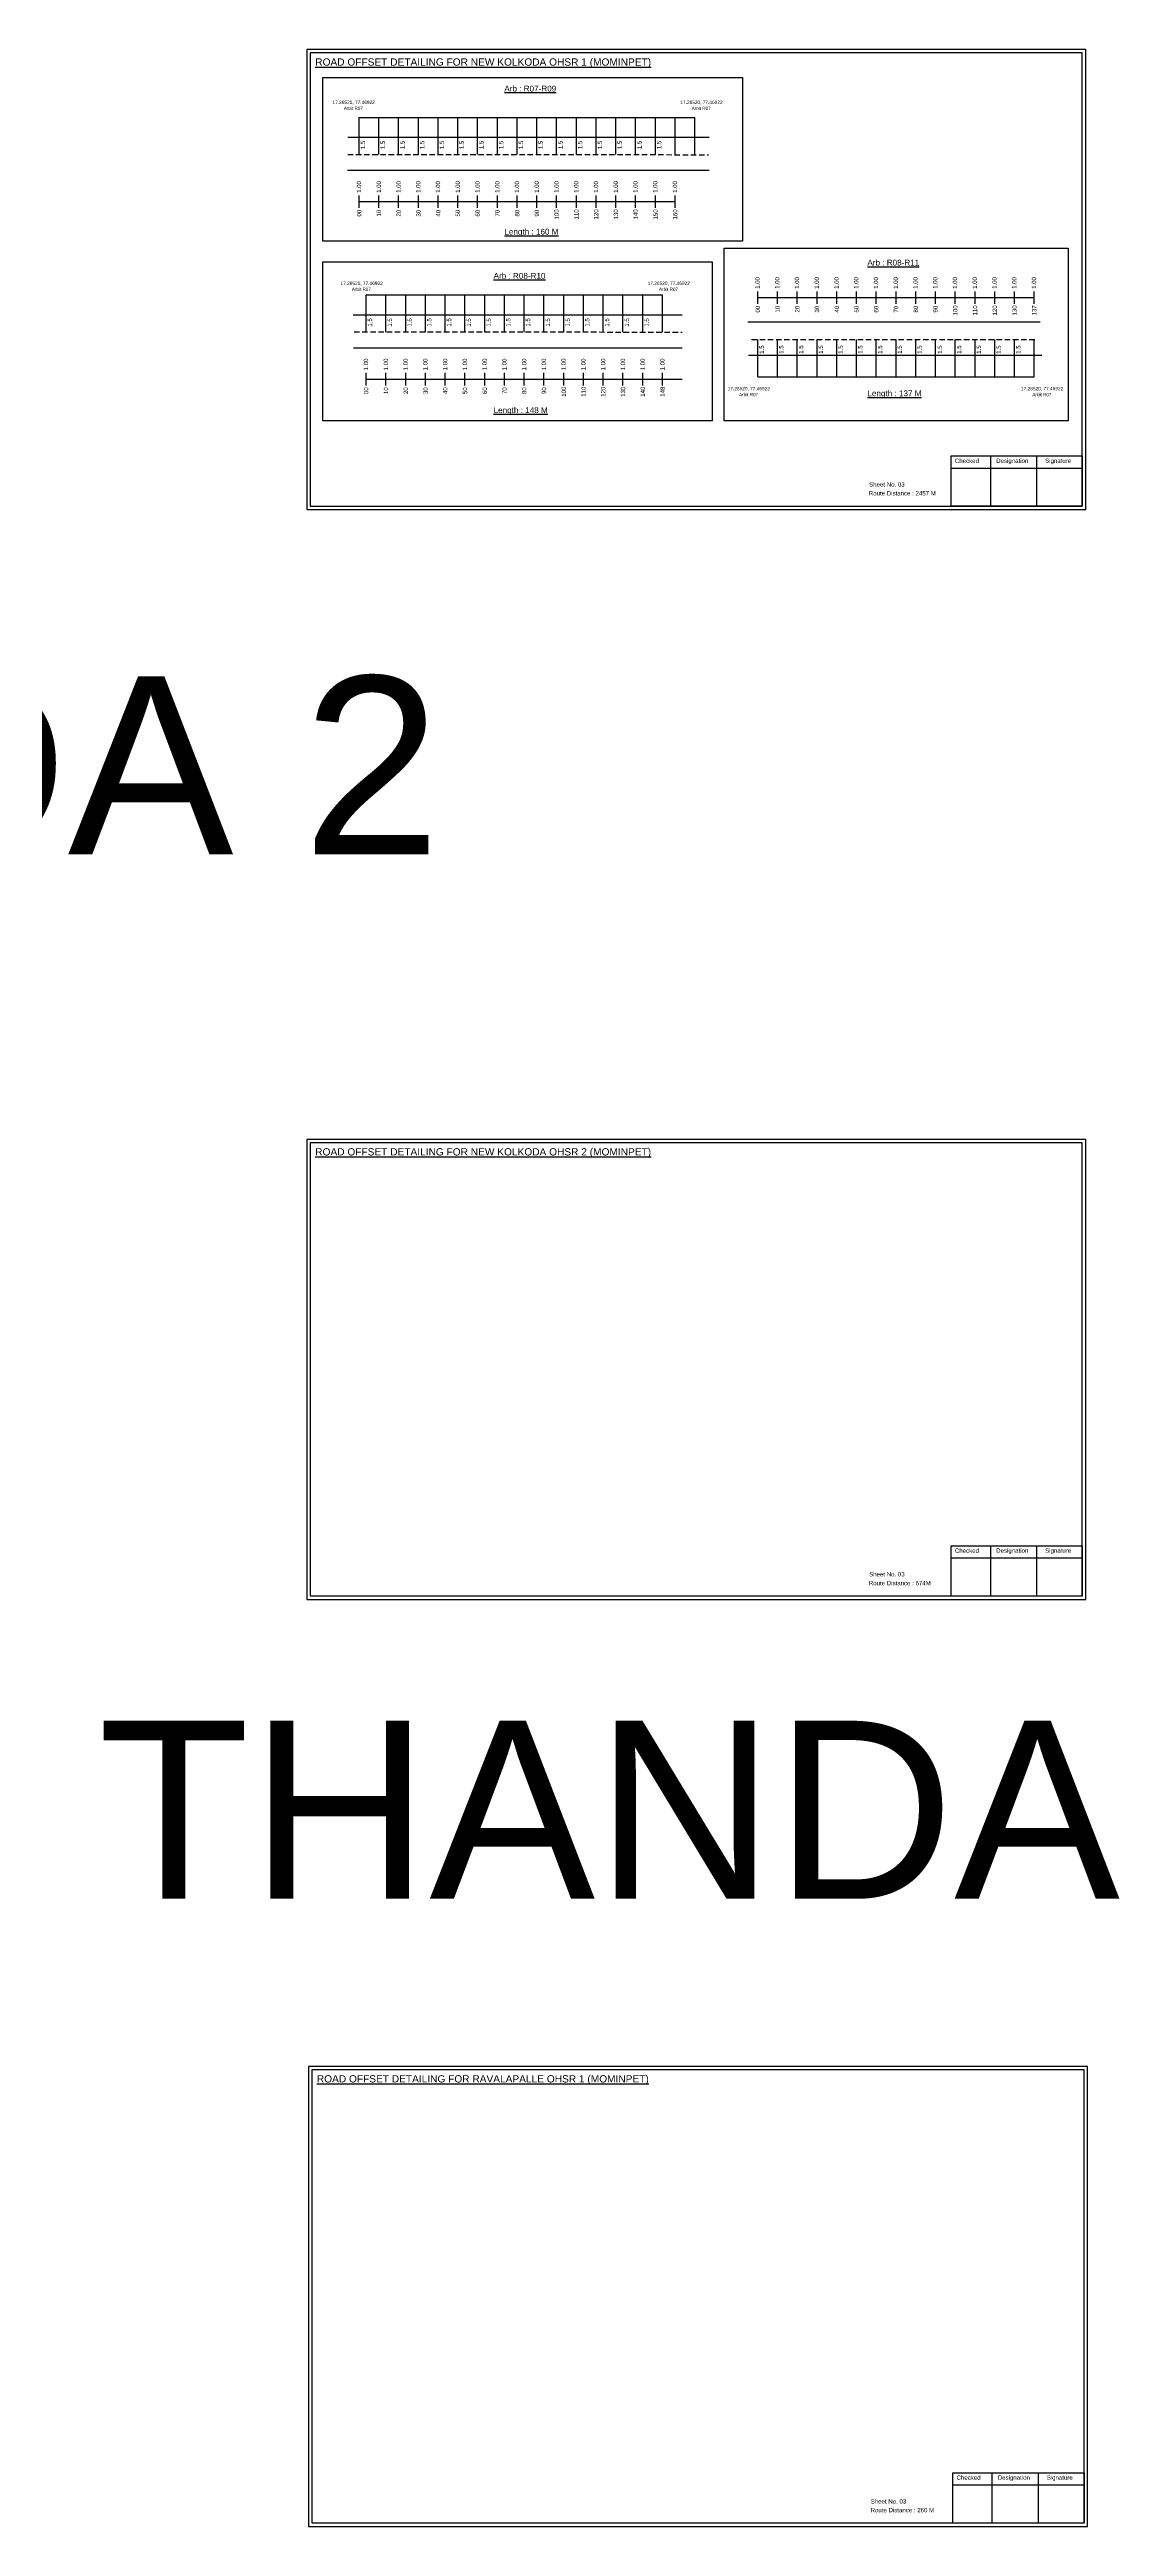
# Model space of a CAD drawing. Header units: inches. Extents: x -117 to 51867, y -12715 to 3423.
# Drawn here: x 1286 to 2023, y -3395 to -1690 of the extents above; entities that cross this region are included whole.
import ezdxf

# ---------------------------------------------------------------- set-up
doc = ezdxf.new("R2010")
doc.units = ezdxf.units.IN
doc.header["$MEASUREMENT"] = 0
doc.linetypes.add('DASHED2', pattern=[0.375, 0.25, -0.125])
doc.layers.add('PDF_Geometry', color=7, linetype='Continuous')
doc.layers.add('PDF_Text', color=5, linetype='Continuous')
doc.styles.add('PDF Arial', font='arial.ttf')
doc.styles.get("Standard").update_dxf_attribs({"font": 'arial.ttf'})

msp = doc.modelspace()

# ---------------------------------------------------------------- linework, layer by layer
at = {"color": 5}
for p, q in [((1499, -1736.3), (1730.2, -1736.3)), ((1503.9, -1858.4), (1707.9, -1858.4)), ((1773.5, -1914.8), (1963.9, -1914.8))]:
    msp.add_line(p, q, dxfattribs=at)
for p, q in [((1499, -1761.8), (1499, -1736.3)), ((1512.6, -1761.8), (1512.6, -1736.3)), ((1526.2, -1761.8), (1526.2, -1736.3)), ((1539.8, -1761.8), (1539.8, -1736.3)), ((1553.4, -1761.8), (1553.4, -1736.3)), ((1567, -1761.8), (1567, -1736.3)), ((1580.6, -1761.8), (1580.6, -1736.3)), ((1594.2, -1761.8), (1594.2, -1736.3)), ((1607.8, -1761.8), (1607.8, -1736.3)), ((1621.4, -1761.8), (1621.4, -1736.3)), ((1635, -1761.8), (1635, -1736.3)), ((1648.6, -1761.8), (1648.6, -1736.3)), ((1662.2, -1761.8), (1662.2, -1736.3)), ((1675.8, -1761.8), (1675.8, -1736.3)), ((1689.4, -1761.8), (1689.4, -1736.3)), ((1703, -1761.8), (1703, -1736.3)), ((1716.6, -1761.8), (1716.6, -1736.3)), ((1730.2, -1761.8), (1730.2, -1736.3)), ((1491.2, -1749.9), (1580.6, -1749.9)), ((1580.6, -1749.9), (1730.2, -1749.9)), ((1730.2, -1749.9), (1740.1, -1749.9)), ((1491, -1772.6), (1740.1, -1772.6)), ((1503.9, -1884), (1503.9, -1858.4)), ((1517.5, -1884), (1517.5, -1858.4)), ((1531.1, -1884), (1531.1, -1858.4)), ((1544.7, -1884), (1544.7, -1858.4)), ((1558.3, -1884), (1558.3, -1858.4)), ((1571.9, -1884), (1571.9, -1858.4)), ((1585.5, -1884), (1585.5, -1858.4)), ((1599.1, -1884), (1599.1, -1858.4)), ((1612.7, -1884), (1612.7, -1858.4)), ((1626.3, -1884), (1626.3, -1858.4)), ((1639.9, -1884), (1639.9, -1858.4)), ((1653.5, -1884), (1653.5, -1858.4)), ((1667.1, -1884), (1667.1, -1858.4)), ((1680.7, -1884), (1680.7, -1858.4)), ((1694.3, -1884), (1694.3, -1858.4)), ((1707.9, -1884), (1707.9, -1858.4)), ((1494.8, -1872.1), (1721.5, -1872.1)), ((1968, -1877.3), (1766.7, -1877.3)), ((1773.5, -1914.8), (1773.5, -1889.2)), ((1787.1, -1914.8), (1787.1, -1889.2)), ((1800.7, -1914.8), (1800.7, -1889.2)), ((1814.3, -1914.8), (1814.3, -1889.2)), ((1827.9, -1914.8), (1827.9, -1889.2)), ((1841.5, -1914.8), (1841.5, -1889.2)), ((1855.1, -1914.8), (1855.1, -1889.2)), ((1868.7, -1914.8), (1868.7, -1889.2)), ((1882.3, -1914.8), (1882.3, -1889.2)), ((1895.9, -1914.8), (1895.9, -1889.2)), ((1909.5, -1914.8), (1909.5, -1889.2)), ((1923.1, -1914.8), (1923.1, -1889.2)), ((1936.7, -1914.8), (1936.7, -1889.2)), ((1950.3, -1914.8), (1950.3, -1889.2)), ((1963.9, -1914.8), (1963.9, -1889.2)), ((1495.2, -1894.8), (1721.5, -1894.8)), ((1767.1, -1900), (1775.1, -1900)), ((1775.1, -1900), (1969.2, -1900))]:
    msp.add_line(p, q)
at = {"linetype": 'DASHED2', "ltscale": 15}
for p, q in [((1491.2, -1761.8), (1739.5, -1761.9)), ((1495.5, -1883.9), (1721.5, -1884)), ((1769.2, -1889.2), (1966, -1889.2))]:
    msp.add_line(p, q, dxfattribs=at)
at = {"color": 217, "true_color": 0x93278f}
for p, q in [((1499, -1798.5), (1499, -1790)), ((1512.6, -1798.5), (1512.6, -1790)), ((1526.2, -1798.5), (1526.2, -1790)), ((1539.8, -1798.5), (1539.8, -1790)), ((1553.4, -1798.5), (1553.4, -1790)), ((1567, -1798.5), (1567, -1790)), ((1580.6, -1798.5), (1580.6, -1790)), ((1594.2, -1798.5), (1594.2, -1790)), ((1607.8, -1798.5), (1607.8, -1790)), ((1621.4, -1798.5), (1621.4, -1790)), ((1635, -1798.5), (1635, -1790)), ((1648.6, -1798.5), (1648.6, -1790)), ((1662.2, -1798.5), (1662.2, -1790)), ((1675.8, -1798.5), (1675.8, -1790)), ((1689.4, -1798.5), (1689.4, -1790)), ((1703, -1798.5), (1703, -1790)), ((1716.6, -1798.5), (1716.6, -1790)), ((1499, -1794.2), (1716.6, -1794.2)), ((1773.5, -1864.6), (1773.5, -1856.1)), ((1787.1, -1864.6), (1787.1, -1856.1)), ((1800.7, -1864.6), (1800.7, -1856.1)), ((1814.3, -1864.6), (1814.3, -1856.1)), ((1827.9, -1864.6), (1827.9, -1856.1)), ((1841.5, -1864.6), (1841.5, -1856.1)), ((1855.1, -1864.6), (1855.1, -1856.1)), ((1868.7, -1864.6), (1868.7, -1856.1)), ((1882.3, -1864.6), (1882.3, -1856.1)), ((1895.9, -1864.6), (1895.9, -1856.1)), ((1909.5, -1864.6), (1909.5, -1856.1)), ((1923.1, -1864.6), (1923.1, -1856.1)), ((1936.7, -1864.6), (1936.7, -1856.1)), ((1950.3, -1864.6), (1950.3, -1856.1)), ((1963.9, -1864.6), (1963.9, -1856.1)), ((1773.5, -1860.3), (1963.9, -1860.2)), ((1503.8, -1920.7), (1503.8, -1912.1)), ((1503.9, -1916.4), (1721.5, -1916.4)), ((1517.5, -1920.7), (1517.5, -1912.1)), ((1531.1, -1920.7), (1531.1, -1912.1)), ((1544.7, -1920.7), (1544.7, -1912.1)), ((1558.3, -1920.7), (1558.3, -1912.1)), ((1571.9, -1920.7), (1571.9, -1912.1)), ((1585.5, -1920.7), (1585.5, -1912.1)), ((1599.1, -1920.7), (1599.1, -1912.1)), ((1612.7, -1920.7), (1612.7, -1912.1)), ((1626.3, -1920.7), (1626.3, -1912.1)), ((1639.9, -1920.7), (1639.9, -1912.1)), ((1653.5, -1920.7), (1653.5, -1912.1)), ((1667.1, -1920.7), (1667.1, -1912.1)), ((1680.7, -1920.7), (1680.7, -1912.1)), ((1694.3, -1920.7), (1694.3, -1912.1)), ((1707.9, -1920.7), (1707.9, -1912.1))]:
    msp.add_line(p, q, dxfattribs=at)
for points in [[(1474, -1708.8), (1762.9, -1708.8), (1762.9, -1821.5), (1474, -1821.5)], [(1474, -1835.6), (1742, -1835.6), (1742, -1945.1), (1474, -1945.1)], [(1750.3, -1826.3), (1987.3, -1826.3), (1987.3, -1945.1), (1750.3, -1945.1)]]:
    msp.add_lwpolyline(points, close=True)
at = {"layer": 'PDF_Geometry'}
for points in [[(1463, -1689.5), (1463, -2006.2), (1999.5, -2006.2), (1999.5, -1689.5)], [(1465.3, -1691.8), (1465.3, -2003.8), (1997, -2003.8), (1997, -1691.8)], [(1463, -2439.8), (1463, -2756.5), (1999.5, -2756.5), (1999.5, -2439.8)], [(1465.3, -2442.1), (1465.3, -2754.1), (1997, -2754.1), (1997, -2442.1)], [(1464.1, -3078.1), (1464.1, -3394.8), (2000.6, -3394.8), (2000.6, -3078.1)], [(1466.5, -3080.4), (1466.5, -3392.3), (1998.2, -3392.3), (1998.2, -3080.4)]]:
    msp.add_lwpolyline(points, close=True, dxfattribs=at)
at = {"layer": 'PDF_Geometry', "color": 242, "true_color": 0xcc1f26}
for points in [[(1997, -2003.9), (1906.7, -2003.9), (1906.7, -1969.3), (1997, -1969.3)], [(1997, -2754.2), (1906.7, -2754.2), (1906.7, -2719.6), (1997, -2719.6)], [(1998.2, -3392.4), (1907.8, -3392.4), (1907.8, -3357.8), (1998.2, -3357.8)]]:
    msp.add_lwpolyline(points, close=True, dxfattribs=at)
for points in [[(1906.7, -1977.7), (1997, -1977.7)], [(1933.7, -1969.3), (1933.7, -2003.9)], [(1965.4, -1969.3), (1965.4, -2003.9)], [(1906.7, -2728), (1997, -2728)], [(1933.7, -2719.6), (1933.7, -2754.2)], [(1965.4, -2719.6), (1965.4, -2754.2)], [(1934.8, -3357.8), (1934.8, -3392.4)], [(1966.6, -3357.8), (1966.6, -3392.4)], [(1907.8, -3366.2), (1998.2, -3366.2)]]:
    msp.add_lwpolyline(points, dxfattribs=at)

# ---------------------------------------------------------------- texts
at = {"color": 242, "true_color": 0xcd2027}
for s, height, p in [('%%UROAD OFFSET DETAILING FOR NEW KOLKODA OHSR 1 (MOMINPET)', 5, (1468.8, -1700.6)), ('%%UArb : R07-R09', 4, (1599, -1718.4)), ('%%ULength : 160 M', 4, (1599, -1816.9)), ('%%UArb : R08-R11', 4, (1849, -1838.2)), ('%%UArb : R08-R10', 4, (1591.6, -1847.3)), ('%%ULength : 137 M', 4, (1849, -1928.2)), ('%%ULength : 148 M', 4, (1591.6, -1939.8)), ('%%UROAD OFFSET DETAILING FOR NEW KOLKODA OHSR 2 (MOMINPET)', 5, (1468.8, -2450.9)), ('%%UROAD OFFSET DETAILING FOR RAVALAPALLE OHSR 1 (MOMINPET)', 5, (1469.9, -3089.1))]:
    msp.add_text(s, height=height, dxfattribs=at).set_placement(p)
at = {"color": 5}
for s, height, p in [('17.26520, 77.46922', 2.34, (1480.7, -1727)), ('Arbit R07', 2.25, (1488.5, -1731.1)), ('17.26520, 77.46922', 2.34, (1720.2, -1727)), ('Arbit R07', 2.25, (1728, -1731.1)), ('17.26520, 77.46922', 2.34, (1486.2, -1851.6)), ('Arbit R07', 2.25, (1494, -1855.7)), ('17.26520, 77.46922', 2.34, (1697.7, -1851.6)), ('Arbit R07', 2.25, (1705.5, -1855.7)), ('17.26520, 77.46922', 2.34, (1752.8, -1924.1)), ('Arbit R07', 2.25, (1760.6, -1928.2)), ('17.26520, 77.46922', 2.34, (1954.8, -1924.1)), ('Arbit R07', 2.25, (1962.6, -1928.2))]:
    msp.add_text(s, height=height, dxfattribs=at).set_placement(p)
for p in [(1503.1, -1758.1), (1516.7, -1758.1), (1530.3, -1758.1), (1543.9, -1758.1), (1557.5, -1758.1), (1571.1, -1758.1), (1584.7, -1758.1), (1598.3, -1758.1), (1611.9, -1758.1), (1625.5, -1758.1), (1639.1, -1758.1), (1652.7, -1758.1), (1666.3, -1758.1), (1679.9, -1758.1), (1693.5, -1758.1), (1707.1, -1758.1), (1508, -1880.3), (1521.6, -1880.3), (1535.2, -1880.3), (1548.8, -1880.3), (1562.4, -1880.3), (1576, -1880.3), (1589.6, -1880.3), (1603.2, -1880.3), (1616.8, -1880.3), (1630.4, -1880.3), (1644, -1880.3), (1657.6, -1880.3), (1671.2, -1880.3), (1684.8, -1880.3), (1698.4, -1880.3), (1777.7, -1899), (1791.2, -1899), (1804.8, -1899), (1818.4, -1899), (1832, -1899), (1845.6, -1899), (1859.2, -1899), (1872.8, -1899), (1886.4, -1899), (1900.4, -1899), (1913.6, -1899), (1927.2, -1899), (1940.8, -1899), (1954.4, -1899)]:
    msp.add_text('1.5', height=3, rotation=90).set_placement(p)
at = {"color": 217, "true_color": 0x93278f}
for s, p in [('1.00', (1500.4, -1788.2)), ('1.00', (1514, -1788.2)), ('1.00', (1527.6, -1788.2)), ('1.00', (1541.2, -1788.2)), ('1.00', (1554.8, -1788.2)), ('1.00', (1568.4, -1788.2)), ('1.00', (1582, -1788.2)), ('1.00', (1595.6, -1788.2)), ('1.00', (1609.2, -1788.2)), ('1.00', (1622.8, -1788.2)), ('1.00', (1636.4, -1788.2)), ('1.00', (1650, -1788.2)), ('1.00', (1663.6, -1788.2)), ('1.00', (1677.2, -1788.2)), ('1.00', (1690.8, -1788.2)), ('1.00', (1704.4, -1788.2)), ('1.00', (1718, -1788.2)), ('00', (1500.5, -1804.5)), ('10', (1514.1, -1804.5)), ('20', (1527.7, -1804.5)), ('30', (1541.3, -1804.5)), ('40', (1554.9, -1804.5)), ('50', (1568.5, -1804.5)), ('60', (1582.1, -1804.5)), ('70', (1595.7, -1804.5)), ('80', (1609.3, -1804.5)), ('90', (1622.9, -1804.5)), ('100', (1636.5, -1806.5)), ('110', (1650.1, -1806.5)), ('120', (1663.7, -1806.5)), ('130', (1677.3, -1806.5)), ('140', (1690.9, -1806.5)), ('150', (1704.5, -1806.5)), ('160', (1718.1, -1806.5)), ('1.00', (1774.8, -1854.3)), ('1.00', (1788.4, -1854.3)), ('1.00', (1802, -1854.3)), ('1.00', (1815.6, -1854.3)), ('1.00', (1829.2, -1854.3)), ('1.00', (1842.8, -1854.3)), ('1.00', (1856.4, -1854.3)), ('1.00', (1870, -1854.3)), ('1.00', (1883.6, -1854.3)), ('1.00', (1897.2, -1854.3)), ('1.00', (1910.8, -1854.3)), ('1.00', (1924.4, -1854.3)), ('1.00', (1938, -1854.3)), ('1.00', (1951.6, -1854.3)), ('1.00', (1965.2, -1854.3)), ('00', (1775, -1870.6)), ('10', (1788.6, -1870.6)), ('20', (1802.2, -1870.6)), ('30', (1815.8, -1870.6)), ('40', (1829.4, -1870.6)), ('50', (1843, -1870.6)), ('60', (1856.6, -1870.6)), ('70', (1870.2, -1870.6)), ('80', (1883.8, -1870.6)), ('90', (1897.4, -1870.6)), ('100', (1911, -1872.6)), ('110', (1924.6, -1872.6)), ('120', (1938.2, -1872.6)), ('130', (1951.8, -1872.6)), ('137', (1965.4, -1872.6)), ('1.00', (1505.2, -1910.4)), ('1.00', (1518.9, -1910.4)), ('1.00', (1532.5, -1910.4)), ('1.00', (1546.1, -1910.4)), ('1.00', (1559.7, -1910.4)), ('1.00', (1573.3, -1910.4)), ('1.00', (1586.9, -1910.4)), ('1.00', (1600.5, -1910.4)), ('1.00', (1614.1, -1910.4)), ('1.00', (1627.7, -1910.4)), ('1.00', (1641.3, -1910.4)), ('1.00', (1654.9, -1910.4)), ('1.00', (1668.5, -1910.4)), ('1.00', (1682.1, -1910.4)), ('1.00', (1695.7, -1910.4)), ('1.00', (1709.3, -1910.4)), ('00', (1505.3, -1926.7)), ('10', (1519, -1926.7)), ('20', (1532.6, -1926.7)), ('30', (1546.2, -1926.7)), ('40', (1559.8, -1926.7)), ('50', (1573.4, -1926.7)), ('60', (1587, -1926.7)), ('70', (1600.6, -1926.7)), ('80', (1614.2, -1926.7)), ('90', (1627.8, -1926.7)), ('100', (1641.4, -1928.6)), ('110', (1655, -1928.6)), ('120', (1668.6, -1928.6)), ('130', (1682.2, -1928.6)), ('140', (1695.8, -1928.6)), ('148', (1709.4, -1928.6))]:
    msp.add_text(s, height=3, rotation=90, dxfattribs=at).set_placement(p)
for s, height, p in [('Sheet No. 03', 3, (1850.2, -1990.4)), ('Route Distance : 2457 M', 3, (1850, -1996.5)), ('NEW KOLKONDA 2', 122.535, (14.5, -2243.6)), ('Sheet No. 03', 3, (1850.2, -2740.7)), ('Route Distance : 674M', 3, (1850, -2746.8)), ('YELLAMGUTTA THANDA', 122.535, (16.2, -2962.6)), ('Sheet No. 03', 3, (1851.3, -3379)), ('Route Distance : 260 M', 3, (1851.2, -3385))]:
    msp.add_text(s, height=height).set_placement(p)
at = {"layer": 'PDF_Text', "color": 7, "attachment_point": 7, "style": 'PDF Arial'}
for s, insert, char_height in [('Checked', (1909.3, -1974.2), 3), ('Designation', (1937.7, -1975), 3.001), ('Signature', (1971.4, -1975), 3), ('Checked', (1909.3, -2724.5), 3), ('Designation', (1937.7, -2725.3), 3.001), ('Signature', (1971.4, -2725.3), 3), ('Checked', (1910.4, -3362.7), 3), ('Designation', (1938.8, -3363.5), 3.001), ('Signature', (1972.5, -3363.5), 3)]:
    msp.add_mtext(s, dxfattribs=dict(at, insert=insert, char_height=char_height))

doc.saveas('drawing.dxf')
